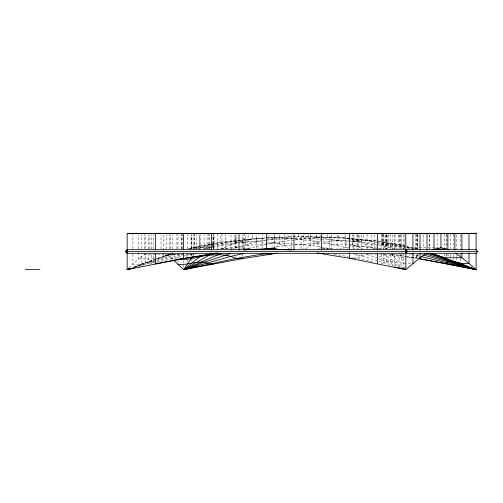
<?xml version="1.0" encoding="UTF-8"?>
<svg xmlns="http://www.w3.org/2000/svg" width="503" height="503" viewBox="0 0 503 503"><rect width="100%" height="100%" fill="white"/><g stroke="black" fill="none" stroke-linecap="round" stroke-linejoin="round"><path stroke-width="0.38" stroke-dasharray="2.52 1.89" d="M132.893 254.134L132.886 264.132L128.586 268.262M132.899 248.752L132.911 234.147M138.602 252.531L138.595 258.913L132.886 264.132L141.563 264.138L172.083 253.638M138.602 248.985L138.614 234.807M134.358 266.886L141.563 264.138L141.569 254.141M141.576 248.759L141.588 234.153M144.267 249.123L144.279 234.153M132.308 267.715L145.197 262.912L145.204 254.053M145.21 248.149L145.216 234.863M133.88 267.275L148.687 262.076L148.693 254.902M148.699 249.167L148.712 234.819M149.875 248.834L149.888 234.888M134.628 267.244L151.617 261.812L151.623 254.707M151.623 249.016L151.636 234.807M154.597 262.566L153.711 262.013L153.717 254.858M153.717 249.13L153.729 234.819M161.023 248.897L161.029 234.888M163.381 254.285L163.381 256.442L156.477 258.718M163.387 250.683L163.4 234.851M166.631 249.199L166.644 234.159M169.687 249.142L169.7 234.172M170.794 248.627L170.806 234.172M172.29 252.594L172.284 259.001L173.711 260.296M172.296 249.042L172.303 234.813M176.918 248.972L176.93 234.159M177.993 262.641L177.999 254.172M177.999 248.778L178.012 234.147M181.187 249.287L181.199 234.172M181.696 249.211L181.709 234.87M182.218 248.859L182.231 234.178M183.721 267.376L183.721 260.567M187.556 261.881L187.556 259.567M187.556 256.486L187.562 254.178M187.562 248.784L187.575 234.153M191.058 256.165L191.065 252.607M191.065 249.054L191.077 234.826M191.542 249.06L191.549 234.807M191.794 260.812L191.794 259.328M191.794 255.625L191.794 254.141M191.8 248.212L191.813 234.863M193.712 249.218L193.718 234.178M189.059 249.419L194.171 247.935L194.183 234.165M194.491 248.922L194.504 234.178M196.208 249.306L196.214 234.832M189.43 249.016L199.534 246.143L199.54 234.725M199.704 250.123L199.71 234.863M200.414 249.192L200.427 234.826M204.092 249.274L204.086 234.807M207.066 248.721L207.079 234.159M208.877 248.954L208.883 234.191M209.273 248.683L209.279 234.147M211.436 247.476L212.888 246.332L212.901 234.744M213.203 248.752L213.215 234.832M213.322 248.677L213.329 234.147M213.435 248.671L213.442 234.888M203.69 248.734L212.888 246.332L214.089 244.093L214.096 234.794M217.623 249.419L217.636 234.178M189.178 249.016L220.132 242.276L220.138 234.203M221.98 234.191L221.968 248.501L218.239 249.098M225.199 248.884L225.212 234.191M231.028 250.626L231.04 234.844M212.423 245.426L234.436 241.119L234.442 235.385M235.316 257.888L235.316 256.492M235.322 248.796L235.335 234.807M250.173 248.853L248.042 248.325L236.014 247.809L221.968 248.501L235.92 242.748L235.92 234.241M231.418 249.551L236.014 247.809L236.026 234.882M242.779 256.48L242.786 252.984M242.786 248.79L242.798 234.8M243.76 248.847L243.773 234.857M244.144 249.048L245.275 245.445L244.628 241.93L244.634 234.184M238.718 246.407L245.275 245.445L245.288 234.216M245.904 248.96L248.042 248.325L248.054 234.191M252.387 234.838L252.38 238.862L240.032 241.78M241.119 246.307L256.423 241.786L256.429 235.555M256.568 248.312L256.58 234.857M262.44 248.752L262.453 234.165M266.037 237.938L268.91 237.649L268.91 234.536M272.041 248.74L272.054 234.882M289.577 249.174L284.761 245.697L274.399 242.471L274.405 234.228M274.512 248.01L274.512 234.235M265.741 240.176L279.36 237.825L279.36 234.58M275.763 247.375L279.517 243.188L279.517 234.694M272.777 247.709L284.761 245.697L284.761 234.235M288.024 234.706L288.024 238.321L279.517 243.188L245.275 245.445M291.18 248.928L291.187 234.863M267.37 238.29L279.36 237.825L298.204 236.234L298.204 234.191M301.058 248.91L301.064 234.844M308.377 234.731L308.377 238.422L316.884 243.257L320.637 247.419M348.07 241.012L338.519 240.679L316.802 237.24L316.802 234.442M294.978 244.923L316.884 243.257L316.884 234.706M321.09 236.963L344.021 237.869L376.898 240.931L327.736 237.177L327.736 234.429M382.305 234.235L382.123 244.546L386.21 248.941M353.634 248.853L352.502 245.162L353.169 241.371L353.169 235.461M193.9 253.644L193.045 255.612M417.188 254.311L416.49 258.246L388.788 253.965M386.555 249.01L388.385 246.96L395.1 246.036L404.984 246.721L378.426 241.163L398.244 244.389L416.767 248.966M412.221 254.744L417.188 255.7L418.804 254.367M145.663 253.531L138.595 258.913L154.408 258.926M208.519 249.758L209.977 248.62M305.447 248.897L310.257 245.257L320.6 241.679L320.6 235.536M353.257 258.297L356.967 258.303L361.255 255.851L367.077 254.273L372.754 253.927M382.211 263.509C391.202 258.617 401.174 264.603 410.536 263.559M141.563 264.138L154.421 259.447M404.852 234.209L404.858 247.721L401.614 248.834M145.197 262.912L172.982 254.072M156.54 258.699L172.189 253.719M171.227 253.958L163.381 256.442L170.787 254.707L182.658 254.235M148.687 262.076L151.617 261.812L155.829 260.535M156.534 260.321L176.918 254.16M236.014 247.809L239.661 246.734M339.204 249.237C353.766 244.697 369.516 246.891 384.342 249.023M133.792 267.728L155.767 261.453M156.458 261.271L181.181 254.575L182.249 255.348M197.044 253.587L193.705 254.48L166.625 254.461L165.229 253.625M197.283 248.84L211.669 245.577M186.896 249.337L199.534 246.143L212.04 243.798M194.359 249.035L210.562 244.974M211.266 244.798L252.38 238.862L264.779 237.957M149.341 264.132L154.195 262.924M212.888 246.332L239.346 241.943M205.595 248.916L210.77 247.715L204.073 247.061L194.171 247.935M157.024 262.258L182.614 256.285M248.042 248.325L274.399 242.471L294.475 240.082M184.073 255.964L193.781 254.028M212.775 243.659L220.132 242.276L252.38 238.862L265.119 238.372M241.044 242.509L256.423 241.786L265.024 240.302M212.31 247.451L244.628 241.93L265.553 240.195M221.219 248.972L237.259 246.621M199.534 246.143L210.449 244.609M211.178 244.502L214.089 244.093M295.248 239.988L308.377 238.422L327.736 237.177M376.376 242.572L363.418 240.176L353.169 241.371L321.065 239.258M220.132 242.276L239.466 240.61M240.183 240.541L265.32 238.013M267.099 240.063L294.5 238.082M284.761 245.697L292.79 245.087M266.156 237.85L298.204 236.234L320.348 236.938M322.838 241.553L338.519 240.679L348.063 243.659M326.296 248.972L334.231 248.972M318.047 248.998L320.354 248.884M235.92 242.748L239.579 242.578M295.217 238.051L322.096 237.359M417.05 254.355L417.05 258.234L416.49 258.246L416.484 254.367M322.555 248.803L329.905 248.784L329.905 234.216M407.116 247.721L411.624 247.715M413.881 247.715L418.389 247.715M419.144 247.715L437.943 247.702M379.752 254.021C388.737 253.537 397.056 258.058 405.915 257.813M406.701 257.813L417.653 257.813M144.26 254.367L169.681 254.386M176.981 259.001L172.284 259.001L166.625 254.461M293.142 238.108L279.36 237.825M294.595 238.139L319.575 239.158M323.605 237.397L344.021 237.869L376.42 241.597M268.91 237.649L288.024 238.321L320.6 241.679M350.27 241.088L359.085 241.39L376.363 243.76M256.423 241.786L265.414 242.125M266.911 242.182L274.399 242.471M322.618 248.834L326.271 248.985M316.802 237.24L298.204 236.234M316.884 243.257L322.077 243.54M322.819 243.578L348.051 244.923M348.793 244.961L380.626 248.972M293.35 244.118L279.517 243.188M294.89 244.219L310.257 245.257L331.861 248.966M234.436 241.119L238.259 241.421M240.17 241.578L244.628 241.93M151.617 261.812L153.711 262.013M377.156 241.679L398.244 244.389L404.739 246.174M407.531 248.08L411.542 248.62M377.087 243.854L382.123 244.546L399.872 249.042M353.169 241.371L378.118 245.332M379.583 245.565L397.533 249.016M391.447 254.065L406.078 256.448M406.808 256.568L417.05 258.234M377.099 242.704L395.1 246.036L405.078 248.589M334.074 254.078L348.378 256.719M353.389 257.643L368.624 260.906M409.379 254.197L411.511 254.612M406.858 247.08L413.089 248.287M414.34 248.532L416.83 249.016M369.994 261.208L372.736 261.824M348.277 248.237L322.681 242.157M417.188 255.7L418.678 256.04M374.603 248.935L359.085 241.39L344.021 237.869L344.021 234.605M382.311 242.27L404.858 247.721M353.697 253.977L361.255 255.851L394.176 265.898M420.778 254.311L422.224 254.7M406.902 246.772L414.83 248.954M407.046 247.306L411.171 248.488M350.107 244.295L357.608 246.633L363.285 249.029M367.077 254.273L376.954 258.058M378.363 258.599L401.08 267.684M375.307 254.134L376.628 254.788M378.614 255.763L401.363 267.294M383.399 254.166L403.054 267.671M391.083 253.971L404.154 267.835M400.262 254.084L401.224 257.819L405.211 268.118M460.289 234.895L460.302 248.457M460.308 253.732L460.308 255.989M460.308 258.253L460.314 262.019M456.661 234.838L456.674 249.306M456.674 255.096L456.68 256.543M456.68 257.266L456.68 260.881M453.172 234.178L453.184 249.054M453.184 254.531L453.19 260.013M450.248 234.172L450.254 248.928M450.26 254.367L450.267 259.026M448.167 254.587L448.167 256.159M446.966 234.844L446.978 247.954M446.978 253.776L446.985 256.687M446.475 234.147L446.482 247.822M446.507 253.889L446.488 256.178M444.646 234.184L444.652 247.866M444.658 253.946L444.658 256.228M437.113 234.209L437.126 249.073M429.713 234.882L429.725 248.696M429.449 234.838L429.455 249.312M423.595 234.851L423.601 248.35M417.446 234.247L417.452 249.136M417.176 234.813L417.188 248.74M417.031 234.178L417.044 248.922M416.471 234.191L416.484 248.935M415.547 234.266L415.553 249.155M403.343 234.901L403.349 248.476M403.356 253.757L403.362 263.566M401.212 234.184L401.218 248.671M401.218 252.481L401.224 257.819M400.526 234.794L400.533 249.205M399.935 234.838L399.942 247.992M399.105 234.844L399.112 247.91M399.118 253.719L399.124 262.434M398.238 234.857L398.244 244.389M395.094 234.253L395.1 246.036M394.698 234.813L394.71 249.01M394.71 254.688L394.717 261.786M392.573 234.807L392.579 249.991M392.579 254.134L392.579 255.511M390.491 234.178L390.498 249.073M390.498 254.556L390.504 261.61M388.379 234.813L388.385 246.96M387.775 234.857L387.782 248.457M386.813 234.813L386.82 249.035M386.82 254.725L386.826 261.837M386.574 234.782L386.581 248.683M385.939 234.807L385.946 249.016M385.7 234.876L385.707 248.482M383.877 234.851L383.883 247.992M383.883 253.839L383.89 262.597M383.393 234.165L383.399 248.979M382.123 234.178L382.123 244.546M381.639 234.147L381.645 248.595M381.651 253.921L381.651 263.811M374.641 234.882L374.647 248.715M371.66 234.838L371.667 247.187M367.071 234.165L367.077 249.06M363.411 235.165L363.418 240.176M361.242 234.819L361.248 250.243M361.255 253.745L361.255 255.851M359.079 235.467L359.085 241.39M358.746 234.826L358.752 248.677M357.602 234.782L357.608 246.633M356.954 234.191L356.96 248.972M356.96 253.638L356.967 258.303M354.005 234.851L354.011 248.702M352.496 234.209L352.502 245.162M345.586 234.851L345.592 247.369M338.519 235.291L338.519 240.679M337.073 234.813L337.079 249.174M331.207 234.876L331.213 248.52M303.837 234.851L303.843 248.727M310.257 234.209L310.257 245.257"/><path stroke-width="0.75" d="M127.165 252.255L127.152 269.646L183.45 258.485L217.485 252.959M127.165 250.739L127.177 233.361L313.218 233.511M155.364 253.229L155.358 263.918L184.016 258.498L217.981 253.223M155.37 250.18L155.383 233.379M183.45 253.003L183.45 258.485L184.016 258.498M183.457 249.865L183.469 233.398L184.041 233.411L163.4 233.411M211.342 250.11L211.354 233.423L214.096 233.467M239 250.224L239.007 233.436L245.124 233.467M127.422 252.104L127.165 253.311L476.077 253.311L477.85 251.494L476.077 249.683L127.165 249.683L125.392 251.5L127.165 253.311L126.769 251.5L127.165 249.683L127.422 250.896M407.593 251.494L405.82 253.311L405.431 251.494L405.82 249.683L407.593 251.494L477.85 251.494M405.82 253.311L406.21 251.494L405.82 249.683M418.741 258.661L446.494 263.773L446.985 262.509L448.173 261.648C458.082 260.604 466.922 266.779 476.09 269.646L476.083 253.009M192.379 256.744L183.714 269.646L173.711 260.296M426.443 253.242L419.999 257.806L405.827 269.646L349.554 258.291L317.053 252.959M277.122 253.229L242.779 258.58L183.714 269.646L201.54 255.222M267.464 253.242L235.316 258.586L183.714 269.646L211.493 253.839M432.844 249.796L440.949 247.702L449.053 249.739M243.798 253.399L231.028 256.36L183.714 269.646L221.565 253.267M129.309 268.816L127.152 269.646L134.087 267.917M129.082 268.923L127.152 269.646L131.579 268.369M183.714 269.646L204.086 262.277L230.908 253.38M129.17 268.929L127.152 269.646L129.868 268.772M265.024 249.016L266.433 248.778M243.584 249.978L266.489 248.752L276.707 248.878M262.208 249.362L274.506 248.778M417.031 233.405L416.471 233.417L444.646 233.423M387.775 233.423L385.7 233.442L395.088 233.467M358.746 233.442L352.496 233.48L360.852 233.499M155.402 233.386L141.588 233.379M329.905 233.449L308.377 233.505M476.077 249.985L476.064 233.354L447.884 233.467L447.89 249.136L433.926 249.142M191.549 233.449L194.504 233.442L152.673 233.423M210.782 233.449L213.448 233.436L183.74 233.361L264.741 233.417M242.798 233.405L225.212 233.417M262.453 233.436L272.054 233.423M284.767 233.467L301.064 233.442M326.843 233.48L440.942 233.48L440.949 247.702M417.176 233.423L476.064 233.354L425.972 233.467M338.519 233.493L476.064 233.354L407.845 233.48M359.079 233.499L405.814 233.354L405.827 269.646L400.539 268.363M272.041 253.845L262.434 253.858L261.459 253.292M242.779 258.58L235.316 258.586C227.475 253.581 217.698 254.839 208.871 255.172C198.899 256.279 189.537 260.535 179.326 259.001M191.813 233.386L213.329 233.379M374.634 233.423L349.541 233.398L349.554 249.733M394.698 233.392L377.621 233.379L377.634 250.11M187.575 233.379L419.986 233.417L419.999 250.186M296.166 233.499L476.064 233.354M377.665 233.499L384.493 233.493M390.271 233.505L394.258 233.499M407.524 233.493L410.197 233.493M442.678 233.474L444.413 233.474M125.392 251.5L405.431 251.494M213.31 263.974L209.261 263.974C199.289 258.863 188.367 265.88 177.987 264.182M25.15 269.646L39.944 269.646M404.852 233.493L399.935 233.455L405.814 233.354L382.305 233.505M320.593 233.486L293.985 233.436L293.991 250.092M345.586 233.455L321.656 233.417L321.662 249.941M195.082 233.449L127.177 233.361L147.083 233.411M321.662 253.531L323.454 253.537M352.641 258.297L349.554 258.291L349.554 252.846M285.899 233.499L266.496 233.442L266.489 248.752L291.702 249.978M446.475 233.386L468.966 233.386L468.978 249.96M211.335 253.738L213.429 253.751M425.136 253.443C440.597 253.147 453.605 264.936 468.985 263.522L476.09 269.646L418.527 258.511M468.695 268.168L446.494 263.773M468.695 268.168L476.09 269.646L430.807 253.342M420.917 256.555L476.09 269.646L427.669 253.191M394.497 266.904L399.784 268.181M422.941 254.889L476.09 269.646L425.092 253.776M401.715 268.319L405.827 269.646L403.796 268.803M430.725 253.179L444.658 257.75L461.905 257.743L468.985 263.522L468.978 252.971M455.46 253.166L461.905 257.743L461.905 253.179M461.886 233.417L461.899 250.142M454.857 233.442L454.869 249.991M434.001 233.467L434.007 249.192M427.022 233.442L427.028 250.054M419.999 253.235L419.999 257.806M412.913 233.386L412.919 249.978M412.925 252.996L412.925 263.559M377.634 253.154L377.64 263.805"/></g></svg>
